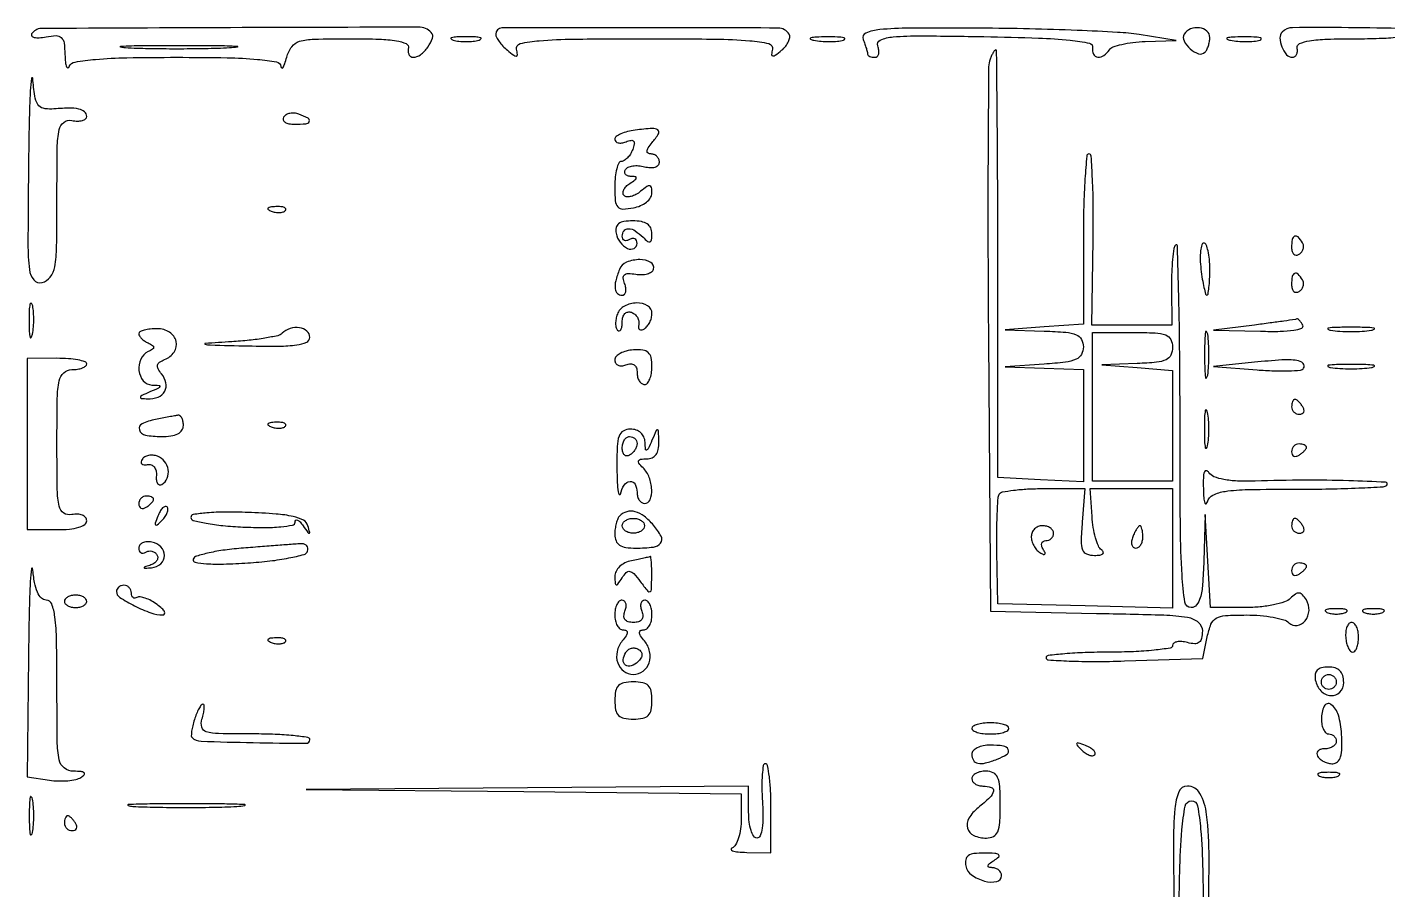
# Model space of a CAD drawing. Extents: x 5 to 685, y 29 to 263.
# Drawn here: x 5 to 187.9, y 147 to 263 of the extents above; entities that cross this region are included whole.
import ezdxf

# ---------------------------------------------------------------- set-up
doc = ezdxf.new("R2010")
doc.units = 0
doc.header["$MEASUREMENT"] = 0

msp = doc.modelspace()

# ---------------------------------------------------------------- linework, layer by layer
for points in [[(5.589279, 262.144457, 0.332306), (5.613909, 261.865537, 0.162929), (5.941332, 261.678915, 0.068119), (6.617574, 261.638968, 0.027972), (7.530262, 261.761034, -0.038499), (8.891671, 261.914046, -0.199893), (9.584865, 261.653425, -0.171779), (9.949337, 260.947057, -0.027152), (10.078947, 259.366577, 0.016777), (10.141818, 258.338617, 0.063), (10.282867, 257.709245, 0.354953), (10.467692, 257.597869, 0.268014), (10.662281, 257.75, -0.261095), (11.433883, 258.369488, -0.019811), (14.187283, 258.718484, -0.017048), (18.391098, 258.93884, -0.004569), (25.083333, 259, -0.00426), (31.891918, 258.941992, -0.017979), (35.9686, 258.725754, -0.022795), (38.530987, 258.378946, -0.340044), (39.09968, 257.75, 0.238503), (39.212786, 257.56462, 0.410757), (39.374354, 257.601562, 0.059277), (39.619343, 258.111195, 0.014597), (39.894765, 259, -0.088499), (40.579225, 260.424783, -0.167818), (41.607728, 261.149578, -0.06488), (43.535704, 261.444438, -0.005546), (48.545085, 261.5, -0.007864), (52.356119, 261.44006, -0.032356), (54.652732, 261.218573, -0.062372), (55.941319, 260.840467, -0.353229), (56.25, 260.25, 0.067321), (56.219871, 259.772067, 0.098769), (56.331219, 259.367188, 0.124615), (56.563384, 259.098841, 0.153594), (56.877555, 259, 0.16832), (57.869033, 259.343502, 0.06804), (58.876749, 260.387118, 0.073819), (59.500284, 261.571323, 0.288281), (59.324657, 262.342009, 0.199287), (57.613352, 263.049409, 0.000558), (32.317151, 262.984662, 0.000468), (6.877389, 262.867317, 0.258453)], [(62.25, 261.310674, 0.039571), (63.047266, 261.168469, 0.024357), (64, 261.122029, 0.024357), (64.952734, 261.168469, 0.039571), (65.75, 261.310674, 0.161593), (66.00914, 261.478988, 0.542911), (65.957813, 261.633659, 0.052887), (65.251983, 261.740287, 0.011065), (64, 261.767997, 0.011065), (62.748017, 261.740287, 0.052887), (62.042188, 261.633659, 0.542911), (61.99086, 261.478988, 0.161593)], [(68, 262.122445, 0.120594), (68.103906, 261.697902, 0.035592), (68.4572, 261.123229, 0.033464), (68.960761, 260.512191, 0.030484), (69.556424, 259.953172, 0.011331), (70.415455, 259.272514, 0.189494), (70.759025, 259.176371, 0.409962), (70.914597, 259.364492, 0.031381), (70.806424, 260.080727, -0.411531), (71.294015, 260.8445, -0.034876), (73.835997, 261.234102, -0.017985), (78.49604, 261.450452, -0.002607), (88, 261.5, -0.002607), (97.50396, 261.450452, -0.017985), (102.164003, 261.234102, -0.034876), (104.705985, 260.8445, -0.411531), (105.193576, 260.080727, 0.031438), (105.085814, 259.36666, 0.407506), (105.240908, 259.177589, 0.191339), (105.582997, 259.271612, 0.011598), (106.432565, 259.944034, 0.048888), (106.983302, 260.500334, 0.063011), (107.363037, 261.110322, 0.077016), (107.524844, 261.678937, 0.170905), (107.429973, 262.113307, 0.258643), (105.963267, 262.935703, 0.001151), (87.447748, 262.982614, 0.000985), (68.824753, 262.95026, 0.413128)], [(110.761659, 261.292739, 0.028254), (111.754739, 261.159391, 0.020511), (112.869594, 261.119272, 0.020826), (113.934218, 261.169017, 0.041951), (114.761659, 261.31292, 0.285845), (114.916221, 261.476221, 0.417468), (114.814362, 261.62839, 0.038992), (113.938425, 261.726931, 0.009782), (112.5, 261.747817, 0.008901), (111.071102, 261.715166, 0.053901), (110.339362, 261.605813, 0.67161), (110.319562, 261.45659, 0.082665)], [(117.393011, 261.418213, -0.008099), (117.625425, 260.781926, -0.009838), (117.821697, 260.178225, -0.008575), (117.967516, 259.666328, -0.065182), (118, 259.418213, 0.214317), (118.071869, 259.258244, 0.079848), (118.284531, 259.12285, 0.060738), (118.597761, 259.030653, 0.041257), (118.968615, 259, 0.188339), (119.288264, 259.124833, 0.146226), (119.480527, 259.448676, 0.098495), (119.504752, 259.94249, 0.054823), (119.35111, 260.527406, -0.408385), (119.697594, 261.326739, -0.074901), (121.42638, 261.743991, -0.023855), (125.137632, 261.891046, -0.00264), (133.632495, 261.777406, -0.00384), (140.971203, 261.584084, -0.017526), (145.228928, 261.289554, -0.023699), (147.82154, 260.893732, -0.413775), (148.25, 260.25, 0.166714), (148.359402, 259.432245, 0.254478), (148.933069, 259.032122, 0.179063), (149.774351, 259.241312, 0.10517), (150.5, 260, -0.169767), (150.989304, 260.396406, -0.028274), (152.167588, 260.745499, -0.028238), (153.659008, 261.009256, -0.021681), (155.309017, 261.133613), (159.5, 261.267226), (154.5, 262.046007, 0.024205), (151.607508, 262.354099, 0.004292), (146.163885, 262.621756, 0.004636), (139.771964, 262.821715, 0.004161), (133.143011, 262.912394, 0.002322), (123.632842, 262.919173, 0.022668), (119.618407, 262.72127, 0.072799), (117.761471, 262.266989, 0.4087)], [(160.570027, 262.113307, 0.262915), (160.534193, 261.203836, 0.093927), (161.361689, 260.142269, 0.097507), (162.49822, 259.480966, 0.287006), (163.342009, 259.675343, 0.078717), (163.594469, 260.022847, 0.038029), (163.806715, 260.531715, 0.036499), (163.951488, 261.107894, 0.043328), (164, 261.666667, 0.219347), (163.606629, 262.520209, 0.145412), (162.604554, 262.965652, 0.126874), (161.41368, 262.818538, 0.16187)], [(166.761659, 261.292739, 0.028254), (167.754739, 261.159391, 0.020511), (168.869594, 261.119272, 0.020826), (169.934218, 261.169017, 0.041951), (170.761659, 261.31292, 0.285845), (170.916221, 261.476221, 0.417468), (170.814362, 261.62839, 0.038992), (169.938425, 261.726931, 0.009782), (168.5, 261.747817, 0.008901), (167.071102, 261.715166, 0.053901), (166.339362, 261.605813, 0.67161), (166.319562, 261.45659, 0.082665)], [(173.735568, 262.402234, 0.214275), (173.430132, 261.598661, 0.081237), (173.699345, 260.400699, 0.081579), (174.334562, 259.3552, 0.218907), (175.106989, 259, 0.150776), (175.427077, 259.098769, 0.124917), (175.66424, 259.367188, 0.099939), (175.77888, 259.772116, 0.068625), (175.75, 260.25, -0.356525), (176.064082, 260.842323, -0.060446), (177.387477, 261.21935, -0.031592), (179.740704, 261.440335, -0.007618), (183.656736, 261.5, 0.008642), (186.752853, 261.553519, 0.015662), (189.280615, 261.720312, 0.011343), (191.209089, 261.952642, 0.541099), (191.347719, 262.25, 0.253166), (190.273564, 262.863827, 0.003652), (182.662803, 262.985207, 0.00425), (175.129096, 262.986286, 0.196741)], [(32.20625, 260.25661, -0.007321), (28.92658, 260.149131, -0.00458), (25.085078, 260.11472, -0.004596), (21.299387, 260.150284, -0.008346), (18.20625, 260.259447, -0.070857), (17.5651, 260.385046, -0.825028), (17.582461, 260.504977, -0.009805), (20.474935, 260.585388, -0.002097), (25.5, 260.605443, -0.002028), (30.516356, 260.584076, -0.010914), (33.244961, 260.501803, -0.884121), (33.253362, 260.383474, -0.036599)], [(134.455882, 258.745626, 0.08996), (134.263662, 257.729558, 0.000435), (134.193108, 247.139135, 0.001991), (134.171286, 235.07602, 0.001256), (134.237267, 220.995626), (134.5, 184.5), (148.75, 184.222543, -0.002363), (157.806038, 184.003389, -0.033927), (161.01158, 183.692283, -0.133137), (162.447168, 183.035117, -0.222775), (163, 181.855912, -0.049214), (162.901497, 180.857586, -0.179325), (162.573257, 180.324103, -0.18145), (161.979575, 180.136974, -0.050575), (161, 180.289749, 0.040966), (160.233678, 180.424365, 0.070464), (159.5875, 180.392877, 0.106581), (159.157535, 180.210205, 0.24384), (159, 179.90638, -0.371441), (158.689337, 179.54589, -0.010495), (156.503125, 179.266249, -0.016554), (153.758986, 179.065222, -0.010006), (150.5, 179, 0.008275), (147.240761, 178.946053, 0.013722), (144.496255, 178.779687, 0.007332), (142.265249, 178.549868, 0.379451), (141.99789, 178.25, 0.397339), (142.273005, 177.956813, 0.00488), (145.092562, 177.81287, 0.011118), (148.494539, 177.748183, 0.006666), (152.535908, 177.815089), (163.076036, 178.130179), (163.663018, 181.065089, -0.043885), (164.159125, 182.757744, -0.174024), (164.860556, 183.561663, -0.113654), (166.097619, 183.920661, -0.014028), (168.925, 184, -0.020485), (170.791246, 183.923509, -0.024607), (172.532918, 183.6938, -0.024434), (173.954799, 183.362081, -0.12752), (174.642382, 182.957618, 0.234116), (175.746152, 182.585152, 0.198606), (176.820542, 183.209769, 0.148557), (177.340801, 184.604111, 0.155162), (176.984438, 186.025179, 0.045463), (176.47028, 186.709388, 0.1858), (176.014726, 186.939698, 0.180785), (175.51408, 186.808106, 0.042691), (174.841641, 186.241641, -0.117929), (174.059378, 185.76136, -0.027904), (172.568749, 185.364732, -0.027196), (170.758074, 185.091293, -0.023881), (168.847717, 185), (164.095435, 185), (163.740397, 191.25), (163.385359, 197.5), (163.19268, 191.25, -0.010597), (163.029921, 188.123627, -0.047856), (162.723103, 186.32378, -0.102679), (162.230244, 185.351412, -0.228094), (161.5, 185, -0.370973), (160.648702, 185.732413, -0.022283), (160.265203, 189.361111, -0.013471), (160.047546, 195.798886, -0.001714), (160, 209.666667, 0.002268), (159.957271, 219.084675, 0.003926), (159.824768, 226.912268, 0.000877), (159.646219, 233.640248, 0.657998), (159.403467, 233.7368, 0.161525), (159.17011, 233.271794, 0.011702), (158.993701, 231.826147, 0.015424), (158.87459, 230.055776, 0.01102), (158.846206, 228.070133), (158.88548, 223), (153.50887, 223), (148.132261, 223), (148.316131, 234.500711, 0.006112), (148.332719, 238.910489, 0.010182), (148.225676, 242.62288, 0.004106), (148.047573, 245.722314, 0.395399), (147.75, 246.000711, 0.390142), (147.447993, 245.722222, 0.004128), (147.220313, 242.637435, 0.010213), (147.053923, 238.941777, 0.006142), (147, 234.55226), (147, 223.104519), (141.75, 222.737242), (136.5, 222.369965), (141.75, 222.184982, -0.011504), (144.647335, 222.016085, -0.076306), (146.052399, 221.68183, -0.173657), (146.74321, 221.06392, -0.124934), (147, 220.05226, -0.127949), (146.737022, 219.041418, -0.163036), (146.029001, 218.396829, -0.074306), (144.603402, 218.006934, -0.012197), (141.75, 217.737242), (136.5, 217.369965), (141.75, 217.184982), (147, 217), (147, 209.450096), (147, 201.900192), (141.25, 202.200096), (135.5, 202.5), (135.5, 231.24895, 0.000917), (135.47978, 242.272823, 0.00153), (135.417343, 251.553204, 0.000094), (135.334234, 259.884073, 0.410149), (135.218615, 259.99895, 0.236046), (135.082695, 259.93163, 0.02516), (134.878491, 259.631219, 0.026763), (134.66075, 259.226107, 0.018318)], [(5.174707, 244.34362, 0.001801), (5.099447, 233.908354, 0.029969), (5.294583, 230.446607, 0.147497), (5.895924, 229.059675, 0.288794), (7, 228.710251, 0.169263), (8.094532, 229.444887, 0.118015), (8.691737, 230.82127, 0.039729), (8.948983, 233.520386, 0.003901), (9, 240.059214, -0.003124), (9.042468, 246.856105, -0.044221), (9.287291, 249.274739, -0.189745), (9.907786, 250.255062, -0.20837), (11, 250.5, 0.043938), (11.766004, 250.421261, 0.071728), (12.4125, 250.504861, 0.103545), (12.843853, 250.728423, 0.225267), (13, 251.057418, 0.221904), (12.714933, 251.668108, 0.12295), (11.959909, 252.035306, 0.057728), (10.583436, 252.163217, 0.014197), (8.310607, 252.047068, -0.083626), (7.139743, 252.149678, -0.192312), (6.439506, 252.664814, -0.101809), (6.024212, 253.789815, -0.015374), (5.735314, 256.186377, 0.890031), (5.574275, 256.190728, 0.023991), (5.411452, 254.486936, 0.006652), (5.268136, 250.273303, 0.002471)], [(39.473008, 250.956326, 0.214542), (39.42542, 250.594852, 0.177225), (39.660421, 250.280921, 0.099152), (40.193244, 250.068264, 0.045552), (40.940983, 250, 0.020503), (42.476999, 250.063011, 0.275668), (42.917133, 250.377209, 0.395517), (42.769457, 250.794126, 0.027681), (41.532025, 251.349337, 0.066719), (40.926665, 251.493102, 0.072258), (40.321649, 251.466258, 0.081026), (39.809536, 251.279146, 0.126981)], [(86.75, 249.205543, 0.030519), (85.696728, 249.010119, 0.044858), (84.807812, 248.701537, 0.054236), (84.185879, 248.335337, 0.236856), (84, 247.964962, 0.20139), (84.123758, 247.670164, 0.142402), (84.443956, 247.498151, 0.093149), (84.93241, 247.486277, 0.051282), (85.511341, 247.642725, -0.046062), (86.190553, 247.833886, -0.265879), (86.529306, 247.71503, -0.236196), (86.623605, 247.345307, -0.03808), (86.404352, 246.611341, -0.045015), (86.1017, 245.994871, -0.051806), (85.705335, 245.473331, -0.059227), (85.279839, 245.115599, -0.146224), (84.893011, 245, 0.287784), (84.547903, 244.783431, 0.047604), (84.262322, 244.01261, 0.039845), (84.064703, 242.926766, 0.0251), (84, 241.638672, 0.018408), (84.072058, 239.682082, 0.161552), (84.400394, 238.892226, 0.225964), (85.075849, 238.597014, 0.039135), (86.5, 238.755249, 0.055109), (87.456129, 239.049956, 0.065512), (88.265625, 239.535118, 0.07706), (88.813415, 240.127617, 0.149191), (89, 240.739022, 0.041094), (88.938829, 241.482047, 0.323015), (88.706965, 241.712175, 0.196557), (88.303337, 241.617074, 0.018293), (87.475834, 240.979944, -0.047256), (86.841157, 240.547336, -0.063445), (86.194685, 240.291283, -0.079305), (85.63475, 240.239555, -0.181773), (85.254794, 240.411872, -0.189199), (85.106844, 240.750958, -0.120964), (85.194745, 241.177319, -0.086745), (85.517173, 241.631706, -0.054226), (86.02896, 242.03906, 0.015515), (86.717102, 242.504753, 0.196246), (86.879329, 242.765093, 0.415687), (86.758855, 242.934482, 0.03826), (86.190983, 242.984687, -0.073118), (85.731741, 243.057704, -0.147201), (85.430994, 243.261675, -0.186035), (85.333757, 243.560414, -0.125753), (85.441979, 243.90612, -0.15438), (85.801315, 244.21553, -0.064046), (86.424696, 244.392509, -0.054994), (87.194768, 244.422423, -0.046215), (88.000996, 244.289489, 0.049856), (88.775012, 244.167635, 0.086541), (89.419485, 244.242817, 0.126681), (89.841275, 244.496111, 0.196983), (90, 244.883369, 0.09957), (89.914288, 245.309509, 0.098068), (89.670282, 245.67199, 0.097819), (89.305932, 245.914775, 0.098509), (88.877555, 246, -0.129135), (88.4755, 246.1056, -0.29578), (88.336564, 246.371214, -0.125257), (88.499441, 246.828112, -0.025273), (89.020056, 247.524166, 0.033572), (89.878806, 248.712901, 0.391254), (89.780981, 249.228787, 0.180989), (89.052285, 249.437858, 0.010935)], [(37.8125, 238.316886, 0.051402), (38.359369, 238.160852, 0.05415), (38.916927, 238.123424, 0.060344), (39.402231, 238.202593, 0.126455), (39.729167, 238.395833, 0.296942), (39.77538, 238.614691, 0.208169), (39.592839, 238.799335, 0.077125), (39.112848, 238.910055, 0.028489), (38.416667, 238.921053, 0.018894), (37.670344, 238.862007, 0.168741), (37.37858, 238.720685, 0.470617), (37.395823, 238.538436, 0.054073)], [(84.176676, 235.332866, 0.11397), (84.716967, 234.118188, 0.119874), (85.727092, 233.290082, 0.233837), (86.585594, 233.299807, 0.282162), (87, 233.975684, 0.098379), (86.922916, 234.363665, 0.175683), (86.70625, 234.600921, 0.169814), (86.381683, 234.64881, 0.091163), (86, 234.5, -0.082592), (85.6179, 234.343488, -0.161196), (85.29375, 234.3746, -0.182303), (85.078288, 234.586039, -0.108972), (85, 234.940983, -0.163165), (85.246559, 235.676421, -0.248469), (85.843656, 235.955167, -0.134442), (86.751666, 235.656688, -0.050174), (87.8, 234.8, 0.02847), (88.415653, 234.250731, 0.273085), (88.75, 234.204167, 0.272121), (88.953202, 234.474466, 0.028321), (89, 235.3, 0.109663), (88.833644, 236.049366, 0.138394), (88.37157, 236.584844, 0.103116), (87.577889, 236.900289, 0.043226), (86.426676, 237, 0.035978), (85.228845, 236.913698, 0.124089), (84.514561, 236.619448, 0.183758), (84.182292, 236.100664, 0.099767)], [(175, 233.440983, 0.067432), (175.074611, 232.890269, 0.140899), (175.298542, 232.524436, 0.190788), (175.63036, 232.397824, 0.136093), (176.016312, 232.510081, 0.090427), (176.360589, 232.820631, 0.095498), (176.565079, 233.22714, 0.099685), (176.598899, 233.665803, 0.108373), (176.457295, 234.069098, 0.050477), (175.86686, 234.838655, 0.315493), (175.407182, 234.933879, 0.25701), (175.085158, 234.519563, 0.039415)], [(162.810207, 230.5, 0.010324), (162.995004, 229.158232, 0.016747), (163.213521, 228.028125, 0.010728), (163.438973, 227.130021, 0.337893), (163.609406, 227, 0.368991), (163.764547, 227.132537, 0.011422), (163.885263, 228.028125, 0.017314), (163.971889, 229.158078, 0.010473), (164, 230.5, 0.021529), (163.942214, 231.841446, 0.034612), (163.765235, 232.971875, 0.038489), (163.511037, 233.789476, 0.307262), (163.200801, 234, 0.335283), (162.916097, 233.784908, 0.041434), (162.756394, 232.971875, 0.035585), (162.711167, 231.841769, 0.021273)], [(84.627278, 230.471085, 0.027128), (84.129173, 228.927611, 0.089222), (84.044016, 227.864761, 0.180465), (84.345698, 227.248296, 0.191957), (84.968615, 227, 0.196489), (85.286292, 227.129853, 0.143917), (85.473853, 227.466068, 0.095118), (85.490947, 227.978912, 0.052564), (85.328389, 228.586614, -0.062745), (85.145474, 229.330586, -0.25193), (85.312506, 229.751426, -0.182895), (85.81673, 229.92842, -0.033794), (86.814326, 229.836614, 0.046355), (87.637721, 229.781623, 0.061269), (88.380551, 229.89263, 0.075695), (88.936747, 230.142233, 0.17954), (89.204552, 230.5, 0.352022), (88.825981, 231.421826, 0.128319), (87.3604, 231.794375, 0.094831), (85.580917, 231.442145, 0.207889)], [(175, 228.440983, 0.067432), (175.074611, 227.890269, 0.140899), (175.298542, 227.524436, 0.190788), (175.63036, 227.397824, 0.136093), (176.016312, 227.510081, 0.090427), (176.360589, 227.820631, 0.095498), (176.565079, 228.22714, 0.099685), (176.598899, 228.665803, 0.108373), (176.457295, 229.069098, 0.050477), (175.86686, 229.838655, 0.315493), (175.407182, 229.933879, 0.25701), (175.085158, 229.519563, 0.039415)], [(5.252183, 223.5, 0.008901), (5.284834, 222.071102, 0.053901), (5.394187, 221.339362, 0.67161), (5.54341, 221.319562, 0.082665), (5.707261, 221.761659, 0.028254), (5.840609, 222.754739, 0.020511), (5.880728, 223.869594, 0.020826), (5.830983, 224.934218, 0.041951), (5.68708, 225.761659, 0.285845), (5.523779, 225.916221, 0.417468), (5.37161, 225.814362, 0.038992), (5.273069, 224.938425, 0.009782)], [(84.345077, 224.456872, 0.045168), (84.164704, 223.820352, 0.050128), (84.110032, 223.183873, 0.056457), (84.179658, 222.639794, 0.137182), (84.376461, 222.290205, 0.244957), (84.610565, 222.216518, 0.226176), (84.816836, 222.363894, 0.092703), (84.957132, 222.786296, 0.033963), (85, 223.416667, -0.071271), (85.092056, 224.059202, -0.121696), (85.363095, 224.525198, -0.153176), (85.769861, 224.746255, -0.137164), (86.25, 224.708333, -0.088053), (86.706619, 224.44257, -0.084265), (87.052097, 224.032332, -0.086965), (87.235184, 223.543381, -0.102864), (87.225223, 223.05067, 0.076776), (87.19549, 222.638258, 0.21394), (87.332191, 222.389689, 0.221937), (87.603849, 222.33188, 0.081795), (87.975223, 222.484687, 0.086478), (88.367507, 222.833003, 0.053378), (88.698972, 223.355277, 0.051577), (88.924006, 223.960843, 0.063267), (89, 224.559017, 0.265468), (88.415558, 225.582219, 0.139598), (86.953121, 225.964162, 0.116103), (85.305782, 225.538062, 0.181997)], [(170, 223), (164.5, 222.325993), (170.809017, 222.162997, 0.011176), (173.458489, 222.153782, 0.031799), (175.297091, 222.305722, 0.056227), (176.361658, 222.587055, 0.468849), (176.5, 223, 0.019925), (176.249297, 223.371677, 0.033797), (176.007412, 223.65837, 0.038582), (175.802231, 223.84025, 0.352232), (175.690983, 223.837003, -0.140041), (175.521377, 223.759582, -0.000982), (173.940476, 223.523898, -0.003685), (172.122033, 223.270125, -0.002338)], [(20, 221.833333, 0.144833), (20.087894, 221.536266, 0.052565), (20.367188, 221.191146, 0.046639), (20.771709, 220.85579, 0.040609), (21.25, 220.583333, -0.029131), (21.85747, 220.255505, -0.260055), (22, 220, -0.260055), (21.85747, 219.744495, -0.029131), (21.25, 219.416667, 0.180408), (20.265572, 218.415948, 0.133584), (20.024435, 216.868838, 0.145089), (20.601153, 215.501507, 0.214017), (21.75, 214.929715, -0.011173), (22.721577, 214.868926, -0.467319), (22.827495, 214.717909, -0.223503), (22.652006, 214.510599, -0.005675), (21.5, 214, 0.007086), (20.414842, 213.515361, 0.206801), (20.217153, 213.2939, 0.479221), (20.320418, 213.13381, 0.015651), (21.190983, 213.070285, 0.104722), (22.594779, 213.307128, 0.173407), (23.488661, 214.089896, 0.184263), (23.65255, 215.222242, 0.118556), (23.060567, 216.427022, -0.046414), (22.594947, 217.10767, -0.181715), (22.521284, 217.602792, -0.19584), (22.792397, 218.000272, -0.054806), (23.474477, 218.351832, 0.153132), (24.757303, 219.368807, 0.209829), (25.021965, 220.799477, 0.197567), (24.143718, 222.027481, 0.140882), (22.5, 222.5, 0.025195), (21.541979, 222.451694, 0.039982), (20.734375, 222.304167, 0.047842), (20.161324, 222.090942, 0.287276)], [(39.283333, 221.888241, -0.142596), (38.689658, 221.564706, -0.012145), (36.967604, 221.231017, -0.015305), (34.855263, 220.940868, -0.011251), (32.5, 220.743992, 0.001452), (28.915742, 220.515006, 0.856528), (28.906351, 220.408014, 0.054231), (29.619788, 220.312241, 0.000543), (34.75, 220.189084, 0.007189), (38.861185, 220.153985, 0.033006), (41.238578, 220.325045, 0.0658), (42.576642, 220.694254, 0.30118), (43, 221.333333, 0.219823), (42.612338, 222.172486, 0.140173), (41.616452, 222.625296, 0.112721), (40.347442, 222.528298, 0.120953)], [(159, 220, -0.109954), (158.769, 218.962259, -0.177435), (158.133719, 218.331877, -0.084765), (156.851117, 217.989048, -0.013534), (154.25, 217.819752), (149.5, 217.639504), (154.25, 217.264961), (159, 216.890418), (159, 209.445209), (159, 202), (153.615473, 202), (148.230946, 202), (148.22219, 212), (148.213434, 222), (153.606717, 222, -0.010127), (156.676194, 221.937823, -0.078814), (158.07584, 221.657292, -0.189944), (158.750851, 221.052572, -0.116739)], [(163.299664, 219, 0.006336), (163.324637, 217.02938, 0.03126), (163.422038, 215.923438, 0.664672), (163.564074, 215.887591, 0.124239), (163.716254, 216.25, 0.023547), (163.846019, 217.502218, 0.014044), (163.888098, 219, 0.014044), (163.846019, 220.497782, 0.023547), (163.716254, 221.75, 0.124239), (163.564074, 222.112409, 0.664672), (163.422038, 222.076562, 0.03126), (163.324637, 220.97062, 0.006336)], [(180.25, 222.283746, 0.023547), (181.502218, 222.153981, 0.014044), (183, 222.111902, 0.014044), (184.497782, 222.153981, 0.023547), (185.75, 222.283746, 0.124239), (186.112409, 222.435926, 0.664672), (186.076562, 222.577962, 0.03126), (184.97062, 222.675363, 0.006336), (183, 222.700336, 0.006336), (181.02938, 222.675363, 0.03126), (179.923438, 222.577962, 0.664672), (179.887591, 222.435926, 0.124239)], [(84.000706, 218.281385, 0.140276), (84.120159, 217.863068, 0.153376), (84.439801, 217.588588, 0.121404), (84.925256, 217.508489, 0.072202), (85.5, 217.638374, -0.07771), (86.131663, 217.773866, -0.166138), (86.606191, 217.640962, -0.166102), (86.900225, 217.245425, -0.077669), (87, 216.606989, 0.060338), (87.07443, 215.992458, 0.07906), (87.29375, 215.472053, 0.097154), (87.618592, 215.123597, 0.157984), (88, 215, 0.219602), (88.382683, 215.176592, 0.077773), (88.70625, 215.7033, 0.059134), (88.926785, 216.477463, 0.039868), (89, 217.394213, 0.047095), (88.885435, 218.607827, 0.163843), (88.504086, 219.284748, 0.156814), (87.778823, 219.610252, 0.042126), (86.500706, 219.644213, 0.046443), (85.544167, 219.4992, 0.064043), (84.735373, 219.184394, 0.081355), (84.187662, 218.758038, 0.1888)], [(5.002547, 207), (5.002547, 195.5), (9.001274, 195.480748, 0.023258), (10.670065, 195.550364, 0.050453), (11.929039, 195.791212, 0.076018), (12.733023, 196.17127, 0.24935), (13, 196.67333, 0.17591), (12.842498, 197.107156, 0.121171), (12.416861, 197.419529, 0.089343), (11.770822, 197.559753, 0.056505), (11, 197.5, -0.193537), (9.91053, 197.711894, -0.200127), (9.290604, 198.615478, -0.04811), (9.043425, 200.850645, -0.003498), (9, 207.057418, -0.003884), (9.04735, 213.152761, -0.045774), (9.300289, 215.507177, -0.160499), (9.909908, 216.579873, -0.186034), (11, 217, 0.036624), (11.765952, 217.05618, 0.055244), (12.4125, 217.225968, 0.07241), (12.854971, 217.474486, 0.232688), (13, 217.769252, 0.327729), (12.780308, 218.068426, 0.029658), (11.825374, 218.306881, 0.029459), (10.534082, 218.471113, 0.018107), (9.001274, 218.519252), (5.002547, 218.5)], [(170, 217.987433), (164.5, 217.433618), (170.346933, 216.966809, 0.011346), (172.617885, 216.837274, 0.017112), (174.599522, 216.83714, 0.012018), (176.205603, 216.9307, 0.238507), (176.613245, 217.180902, 0.349998), (176.532656, 217.841983, 0.165174), (175.707199, 218.239453, 0.046824), (173.697231, 218.295301, 0.008639)], [(180.25, 217.283746, 0.023547), (181.502218, 217.153981, 0.014044), (183, 217.111902, 0.014044), (184.497782, 217.153981, 0.023547), (185.75, 217.283746, 0.124239), (186.112409, 217.435926, 0.664672), (186.076562, 217.577962, 0.03126), (184.97062, 217.675363, 0.006336), (183, 217.700336, 0.006336), (181.02938, 217.675363, 0.03126), (179.923438, 217.577962, 0.664672), (179.887591, 217.435926, 0.124239)], [(175, 212, 0.105053), (175.081062, 211.618444, 0.099167), (175.311086, 211.29375, 0.09642), (175.654762, 211.076123, 0.093332), (176.059017, 211, 0.108972), (176.413961, 211.078288, 0.182303), (176.6254, 211.29375, 0.161196), (176.656512, 211.6179, 0.082592), (176.5, 212, 0.029505), (176.231006, 212.382774, 0.035638), (175.933975, 212.70625, 0.038439), (175.65171, 212.934461, 0.151918), (175.440983, 213, 0.210953), (175.272352, 212.92554, 0.081139), (175.129539, 212.70625, 0.061769), (175.032345, 212.382849, 0.042167)], [(22.25, 210.294267, 0.058961), (20.434168, 209.716479, 0.382379), (20.079078, 208.909434, 0.273202), (20.886311, 208.19935, 0.047053), (23, 208, 0.033607), (24.322075, 208.088963, 0.082504), (25.25, 208.375, 0.12651), (25.797909, 208.851045, 0.152103), (26, 209.5, 0.048595), (25.945025, 210.064319, 0.077294), (25.779688, 210.519372, 0.108952), (25.535554, 210.797816, 0.206235), (25.25, 210.863818, 0.001674), (24.825344, 210.785241, 0.000325), (24.059375, 210.640337, 0.000346), (23.166412, 210.470168, 0.00032)], [(163.272364, 209, 0.008087), (163.298431, 207.38851, 0.039503), (163.399666, 206.482812, 0.611425), (163.546986, 206.439977, 0.142433), (163.705733, 206.75, 0.029693), (163.840649, 207.774707, 0.017887), (163.884498, 209, 0.017887), (163.840649, 210.225293, 0.029693), (163.705733, 211.25, 0.142433), (163.546986, 211.560023, 0.611425), (163.399666, 211.517188, 0.039503), (163.298431, 210.61149, 0.008087)], [(37.8125, 209.316886, 0.051402), (38.359369, 209.160852, 0.05415), (38.916927, 209.123424, 0.060344), (39.402231, 209.202593, 0.126455), (39.729167, 209.395833, 0.296942), (39.77538, 209.614691, 0.208169), (39.592839, 209.799335, 0.077125), (39.112848, 209.910055, 0.028489), (38.416667, 209.921053, 0.018894), (37.670344, 209.862007, 0.168741), (37.37858, 209.720685, 0.470617), (37.395823, 209.538436, 0.054073)], [(84.290129, 203.75, 0.007252), (84.339417, 201.840777, 0.02245), (84.449134, 200.55625, 0.138076), (84.595382, 200.214652, 0.626504), (84.748068, 200.25, -0.088074), (85.262018, 201.466842, -0.224907), (86.056529, 201.957262, -0.310858), (86.734822, 201.593538, -0.119516), (87, 200.5, 0.064853), (87.074694, 199.926543, 0.082425), (87.29375, 199.440625, 0.098894), (87.618646, 199.115568, 0.148195), (88, 199, 0.308176), (88.73979, 199.50382, 0.104548), (88.967148, 200.855074, 0.079759), (88.629559, 202.513435, 0.106751), (87.8, 203.8, -0.02847), (87.250731, 204.415653, -0.273085), (87.204167, 204.75, -0.272121), (87.474466, 204.953202, -0.028321), (88.3, 205, 0.102158), (89.026253, 205.14995, 0.13499), (89.551098, 205.570546, 0.110601), (89.853901, 206.273855, 0.054423), (89.929715, 207.25, 0.003386), (89.87311, 208.738914, 0.326773), (89.747226, 208.895722, 0.368608), (89.576652, 208.814662, 0.003751), (89, 207.5, -0.005675), (88.489401, 206.347994, -0.223503), (88.282091, 206.172505, -0.467319), (88.131074, 206.278423, -0.011173), (88.070285, 207.25, 0.097161), (87.904642, 207.945356, 0.103638), (87.490467, 208.508534, 0.099678), (86.870017, 208.873276, 0.08338), (86.115385, 209, 0.129994), (85.146155, 208.74368, 0.181743), (84.578298, 208.061446, 0.075833), (84.320095, 206.667996, 0.010788)], [(87, 207.059017, -0.089642), (86.926698, 206.653442, -0.053229), (86.70625, 206.2129, -0.051032), (86.382515, 205.806203, -0.06081), (86, 205.5, -0.139169), (85.620352, 205.392057, -0.191142), (85.29375, 205.521475, -0.138808), (85.073267, 205.889346, -0.066118), (85, 206.440983, -0.062283), (85.074545, 207.037096, -0.080552), (85.29375, 207.542039, -0.097988), (85.618621, 207.879982, -0.153634), (86, 208, -0.092995), (86.381732, 207.928382, -0.096318), (86.70625, 207.723586, -0.099231), (86.923444, 207.418051, -0.105429)], [(175, 205.940983, 0.108972), (175.078288, 205.586039, 0.182303), (175.29375, 205.3746, 0.161196), (175.6179, 205.343488, 0.082592), (176, 205.5, 0.029505), (176.382774, 205.768994, 0.035638), (176.70625, 206.066025, 0.038439), (176.934461, 206.34829, 0.151918), (177, 206.559017, 0.210953), (176.92554, 206.727648, 0.081139), (176.70625, 206.870461, 0.061769), (176.382849, 206.967655, 0.042167), (176, 207, 0.105053), (175.618444, 206.918938, 0.099167), (175.29375, 206.688914, 0.09642), (175.076123, 206.345238, 0.093332)], [(20.457695, 204.931549, 0.103708), (20.33038, 204.57938, 0.237785), (20.418479, 204.319361, 0.182817), (20.711233, 204.190175, 0.06472), (21.17567, 204.225223, -0.13571), (21.670549, 204.192916, -0.139547), (22.072391, 203.910705, -0.115333), (22.316508, 203.407374, -0.075289), (22.362905, 202.760762, 0.047533), (22.373174, 202.132042, 0.113146), (22.526665, 201.693475, 0.205057), (22.789537, 201.511973, 0.190599), (23.112905, 201.569779, 0.158992), (23.816895, 202.402407, 0.135579), (23.951692, 203.549075, 0.128268), (23.476037, 204.650564, 0.136235), (22.532025, 205.349337, 0.068451), (21.925518, 205.491167, 0.073075), (21.317151, 205.458979, 0.081311), (20.800144, 205.263778, 0.124117)], [(163.131314, 201, 0.012227), (163.197984, 199.748294, 0.055304), (163.334588, 199.030889, 0.49645), (163.505295, 198.968473, 0.18783), (163.681918, 199.211538, -0.217439), (164.426636, 200.122604, -0.07911), (166.058422, 200.626342, -0.031303), (169.13075, 200.869391, -0.00409), (175.694122, 200.923077, 0.004352), (180.164689, 200.961991, 0.006765), (184.018161, 201.08125, 0.002548), (187.30887, 201.244486, 0.184744), (187.794872, 201.461538, 0.651152), (187.642244, 201.856253, 0.004169), (182.681329, 202.050424, 0.00903), (176.775951, 202.12556, 0.006283), (170.107893, 202.00617, -0.017045), (167.705158, 202.014866, -0.036762), (165.867867, 202.220013, -0.048997), (164.561194, 202.59944, -0.157601), (163.873206, 203.170917, 0.202641), (163.53981, 203.401912, 0.378558), (163.274618, 203.250874, 0.075213), (163.131498, 202.460574, 0.014444)], [(20, 198.940983, 0.108972), (20.078288, 198.586039, 0.182303), (20.29375, 198.3746, 0.161196), (20.6179, 198.343488, 0.082592), (21, 198.5, 0.029505), (21.382774, 198.768994, 0.035638), (21.70625, 199.066025, 0.038439), (21.934461, 199.34829, 0.151918), (22, 199.559017, 0.210953), (21.92554, 199.727648, 0.081139), (21.70625, 199.870461, 0.061769), (21.382849, 199.967655, 0.042167), (21, 200, 0.105053), (20.618444, 199.918938, 0.099167), (20.29375, 199.688914, 0.09642), (20.076123, 199.345238, 0.093332)], [(146.843488, 196.5, 0.011849), (146.700057, 193.926158, 0.096393), (146.887373, 192.767062, 0.216172), (147.439984, 192.206442, 0.093882), (148.492794, 192.015313, 0.031261), (149.226717, 192.066868, 0.134577), (149.626163, 192.235834, 0.347799), (149.684194, 192.479669, 0.132571), (149.443901, 192.765313, -0.141247), (149.020962, 193.285817, -0.030864), (148.63187, 194.385748, -0.02982), (148.32636, 195.760506, -0.024771), (148.162575, 197.25), (147.937349, 201), (153.468674, 201), (159, 201), (159, 192.968265), (159, 184.936529), (147.25, 185.218265), (135.5, 185.5), (135.384296, 192.5, -0.005804), (135.370836, 195.236342, -0.008291), (135.427342, 197.664062, -0.005028), (135.528717, 199.693592, -0.11432), (135.693313, 200.25, -0.221968), (136.108824, 200.545807, -0.014194), (137.62114, 200.779687, -0.018629), (139.505566, 200.945554, -0.012635), (141.659711, 201), (147.201387, 201)], [(22.564293, 197.293128, 0.008399), (22.21821, 196.336218, 0.286372), (22.270328, 196.111181, 0.400052), (22.463552, 196.106486, 0.011214), (23.124088, 196.733333, 0.043285), (23.558688, 197.246577, 0.063152), (23.837219, 197.768815, 0.082976), (23.927901, 198.220211, 0.20742), (23.806872, 198.526461, 0.278911), (23.538684, 198.59249, 0.120343), (23.210949, 198.395085, 0.070189), (22.866277, 197.940734, 0.036269)], [(27, 197.124123, 0.34351), (27.306549, 196.730574, 0.016202), (29.056912, 196.348577, 0.020932), (31.317857, 196.028554, 0.012842), (34.002253, 195.832059, 0.011418), (36.868995, 195.761663, 0.024165), (39.088461, 195.865176, 0.024249), (40.679112, 196.094876, 0.355378), (41.017566, 196.5, -0.208128), (41.122524, 196.732867, -0.301872), (41.338405, 196.765625, -0.100506), (41.681402, 196.512325, -0.029712), (42.091444, 196, 0.003146), (42.750826, 195.079964, 0.240128), (42.907728, 195, 0.487459), (42.981131, 195.093866, 0.005278), (42.745877, 196, 0.210788), (42.148615, 196.73848, 0.064308), (40.765701, 197.23827, 0.035982), (38.457643, 197.578666, 0.009108), (34.669746, 197.792064, 0.010776), (31.622116, 197.842384, 0.020459), (29.171261, 197.729675, 0.016843), (27.327354, 197.506305, 0.369727)], [(84.666667, 197.333333, 0.097261), (84.4101, 196.951373, 0.034257), (84.195833, 196.323958, 0.032464), (84.049166, 195.584091, 0.03271), (84, 194.833333, 0.096642), (84.166492, 193.979995, 0.15398), (84.636364, 193.411765, 0.108912), (85.485419, 193.094757, 0.035106), (86.833333, 193, 0.02763), (89.202038, 193.130993, 0.204464), (90.16499, 193.674519, 0.297657), (90.233472, 194.586442, 0.051155), (89.195608, 196.084515, 0.049369), (87.950556, 197.277491, 0.099408), (86.741365, 197.887496, 0.133633), (85.632375, 197.891226, 0.131518)], [(88, 196, -0.148195), (87.884432, 195.618646, -0.098894), (87.559375, 195.29375, -0.082425), (87.073457, 195.074694, -0.064853), (86.5, 195, -0.064853), (85.926543, 195.074694, -0.082425), (85.440625, 195.29375, -0.098894), (85.115568, 195.618646, -0.148195), (85, 196, -0.148195), (85.115568, 196.381354, -0.098894), (85.440625, 196.70625, -0.082425), (85.926543, 196.925306, -0.064853), (86.5, 197, -0.064853), (87.073457, 196.925306, -0.082425), (87.559375, 196.70625, -0.098894), (87.884432, 196.381354, -0.148195)], [(140, 194.559017, 0.070406), (140.085489, 193.954911, 0.052739), (140.339137, 193.331725, 0.05336), (140.712731, 192.783928, 0.078175), (141.154508, 192.404508, 0.029004), (141.613152, 192.156574, 0.315645), (141.809017, 192.190983, 0.315645), (141.843426, 192.386848, 0.029004), (141.595492, 192.845492, -0.068937), (141.400314, 193.287383, -0.143226), (141.40265, 193.660863, -0.19028), (141.596262, 193.906838, -0.132745), (141.940983, 194, 0.093332), (142.345238, 194.076123, 0.09642), (142.688914, 194.29375, 0.099167), (142.918938, 194.618444, 0.105053), (143, 195, 0.148195), (142.884432, 195.381354, 0.098894), (142.559375, 195.70625, 0.082425), (142.073457, 195.925306, 0.064853), (141.5, 196, 0.095012), (140.927451, 195.890211, 0.096907), (140.440625, 195.576711, 0.098834), (140.114729, 195.108867, 0.103216)], [(153.638374, 194.5, 0.055937), (153.488865, 193.925634, 0.100118), (153.516384, 193.440625, 0.147206), (153.710807, 193.122486, 0.184534), (154.031385, 193, 0.152681), (154.400789, 193.115494, 0.098158), (154.715469, 193.440625, 0.08088), (154.92777, 193.926468, 0.062722), (155, 194.5, 0.024748), (154.971531, 195.074824, 0.039339), (154.884553, 195.559375, 0.046727), (154.758929, 195.903916, 0.289661), (154.606989, 196, 0.222225), (154.420671, 195.912889, 0.030693), (154.160341, 195.559375, 0.030395), (153.887494, 195.074558, 0.02136)], [(175, 196, 0.105053), (175.081062, 195.618444, 0.099167), (175.311086, 195.29375, 0.09642), (175.654762, 195.076123, 0.093332), (176.059017, 195, 0.108972), (176.413961, 195.078288, 0.182303), (176.6254, 195.29375, 0.161196), (176.656512, 195.6179, 0.082592), (176.5, 196, 0.029505), (176.231006, 196.382774, 0.035638), (175.933975, 196.70625, 0.038439), (175.65171, 196.934461, 0.151918), (175.440983, 197, 0.210953), (175.272352, 196.92554, 0.081139), (175.129539, 196.70625, 0.061769), (175.032345, 196.382849, 0.042167)], [(20, 193.014307, 0.090508), (20.070891, 192.625889, 0.169222), (20.273452, 192.383594, 0.176207), (20.575945, 192.3253, 0.099102), (20.930902, 192.457295, -0.100106), (21.330558, 192.605008, -0.098189), (21.75912, 192.587311, -0.09769), (22.150242, 192.407089, -0.097981), (22.443145, 192.091994, -0.155289), (22.542213, 191.696525, -0.133026), (22.403737, 191.288468, -0.103301), (22.035148, 190.928715, -0.066943), (21.49264, 190.67747, 0.005266), (20.756773, 190.4413, 0.514554), (20.729077, 190.351534, 0.254197), (20.860559, 190.292539, 0.003788), (21.730397, 190.365483, 0.160828), (22.959693, 190.900013, 0.212101), (23.456264, 192.001015, 0.200553), (22.980863, 193.157022, 0.149736), (21.75, 193.809629, 0.061717), (21.080613, 193.854529, 0.092831), (20.514063, 193.715024, 0.121529), (20.138548, 193.418475, 0.166639)], [(34.078103, 193, 0.014102), (31.593442, 192.735875, 0.021128), (29.445686, 192.353125, 0.017051), (27.756694, 191.916982, 0.246094), (27.326155, 191.5, 0.452347), (27.567401, 191.089026, 0.030607), (29.086206, 190.89173, 0.02425), (31.407569, 190.846472, 0.009018), (34.669399, 191, 0.012869), (37.635699, 191.2701, 0.019538), (40.193366, 191.671354, 0.01482), (42.219825, 192.13372, 0.25507), (42.699125, 192.583333, 0.11581), (42.734644, 192.989328, 0.151431), (42.575507, 193.323958, 0.136552), (42.238529, 193.532833, 0.087368), (41.777778, 193.583333, 0.002394), (40.96696, 193.526553, 0.000228), (38.988915, 193.377604, 0.000292), (36.630776, 193.197567, 0.00023)], [(5.174707, 178.363499), (5, 162.226999), (7.976739, 161.790106, 0.029327), (9.209794, 161.682446, 0.028901), (10.453081, 161.718924, 0.030182), (11.534938, 161.879624, 0.089665), (12.226739, 162.161294, 0.067097), (12.654128, 162.520917, 0.425058), (12.637181, 162.775232, 0.156187), (12.232912, 162.941667, 0.018469), (11.25, 162.984687, -0.164517), (9.979321, 163.424073, -0.181661), (9.299246, 164.527443, -0.045441), (9.042258, 167.034695, -0.00283), (9, 174.5, 0.004492), (8.945313, 180.586589, 0.02671), (8.718641, 183.756935, 0.056907), (8.299186, 185.482376, 0.314447), (7.557498, 186, -0.200595), (6.901501, 186.274214, -0.093588), (6.377532, 187.052909, -0.05727), (5.985689, 188.360063, -0.021754), (5.732205, 190.25, 0.891966), (5.572348, 190.253878, 0.02287), (5.410539, 188.511465, 0.006556), (5.267951, 184.288938, 0.002454)], [(86.25, 191.294267, 0.065573), (85.372298, 191.0022, 0.076502), (84.650188, 190.502962, 0.086225), (84.176318, 189.868047, 0.120135), (84.015313, 189.180449, 0.011866), (84.046354, 188.235689, 0.343537), (84.195947, 188.064572, 0.297629), (84.421813, 188.156879, 0.010131), (84.975828, 188.995129, -0.051114), (85.545479, 189.720257, -0.256368), (86.021328, 189.867892, -0.162341), (86.556544, 189.55934, -0.019711), (87.428712, 188.495129, 0.007772), (88.427898, 187.214768, 0.350497), (88.735293, 187.146562, 0.276769), (88.926198, 187.441221, 0.005826), (88.968197, 189.25, 0.008488), (88.96254, 190.295241, 0.015226), (88.91722, 191.152184, 0.010436), (88.848084, 191.813563, 0.528439), (88.75, 191.863818, -0.065829), (88.567853, 191.793731, -0.002963), (87.9125, 191.640337, -0.004927), (87.130151, 191.470194, -0.003502)], [(175, 189.940983, 0.108972), (175.078288, 189.586039, 0.182303), (175.29375, 189.3746, 0.161196), (175.6179, 189.343488, 0.082592), (176, 189.5, 0.029505), (176.382774, 189.768994, 0.035638), (176.70625, 190.066025, 0.038439), (176.934461, 190.34829, 0.151918), (177, 190.559017, 0.210953), (176.92554, 190.727648, 0.081139), (176.70625, 190.870461, 0.061769), (176.382849, 190.967655, 0.042167), (176, 191, 0.105053), (175.618444, 190.918938, 0.099167), (175.29375, 190.688914, 0.09642), (175.076123, 190.345238, 0.093332)], [(10, 185.833333, 0.17482), (10.114688, 185.515341, 0.093122), (10.440625, 185.244792, 0.073362), (10.926139, 185.06169, 0.053595), (11.5, 185, 0.053595), (12.073861, 185.06169, 0.073362), (12.559375, 185.244792, 0.093122), (12.885312, 185.515341, 0.17482), (13, 185.833333, 0.17482), (12.885312, 186.151326, 0.093122), (12.559375, 186.421875, 0.073362), (12.073861, 186.604977, 0.053595), (11.5, 186.666667, 0.053595), (10.926139, 186.604977, 0.073362), (10.440625, 186.421875, 0.093122), (10.114688, 186.151326, 0.17482)], [(17, 187.160515, 0.25705), (17.433922, 186.372244, 0.023864), (19.436563, 185.234461, 0.02984), (21.625975, 184.284738, 0.087629), (23.238183, 184, 0.267558), (23.476879, 184.137579, 0.264206), (23.47922, 184.414577, 0.081749), (23.119574, 184.867326, 0.026255), (22.452158, 185.411324, 0.032355), (21.657404, 185.917028, 0.04143), (20.865472, 186.26991, 0.046728), (20.183801, 186.438884, 0.177626), (19.761028, 186.352307, -0.118983), (19.471518, 186.257419, -0.186689), (19.223552, 186.331215, -0.153337), (19.056636, 186.571002, -0.076096), (19, 186.940983, 0.093332), (18.923877, 187.345238, 0.09642), (18.70625, 187.688914, 0.099167), (18.381556, 187.918938, 0.105053), (18, 188, 0.082567), (17.618079, 187.936499, 0.092471), (17.29375, 187.753401, 0.100624), (17.076881, 187.480712, 0.118371)], [(84, 184, 0.054166), (84.08313, 183.23488, 0.073876), (84.329718, 182.5875, 0.093538), (84.694154, 182.153024, 0.173281), (85.122445, 182, -0.118572), (85.536329, 181.90045, -0.302172), (85.680486, 181.643826, -0.130387), (85.526778, 181.201424, -0.02476), (85.010569, 180.512735, 0.119491), (84.314051, 179.08858, 0.134759), (84.39135, 177.57094, 0.152495), (85.205716, 176.43372, 0.163095), (86.5, 176, 0.163095), (87.794284, 176.43372, 0.152495), (88.60865, 177.57094, 0.134759), (88.685949, 179.08858, 0.119491), (87.989431, 180.512735, -0.02476), (87.473222, 181.201424, -0.130387), (87.319514, 181.643826, -0.302172), (87.463671, 181.90045, -0.118572), (87.877555, 182, 0.173281), (88.305846, 182.153024, 0.093538), (88.670282, 182.5875, 0.073876), (88.91687, 183.23488, 0.054166), (89, 184, 0.046464), (88.92871, 184.765494, 0.06642), (88.715469, 185.4125, 0.086521), (88.401391, 185.849083, 0.196096), (88.031385, 186, 0.184534), (87.710807, 185.877514, 0.147206), (87.516384, 185.559375, 0.100118), (87.488865, 185.074366, 0.055937), (87.638374, 184.5, -0.079931), (87.77324, 183.857436, -0.175918), (87.626575, 183.384832, -0.164142), (87.200058, 183.095389, -0.067816), (86.5, 183, -0.067816), (85.799942, 183.095389, -0.164142), (85.373425, 183.384832, -0.175918), (85.22676, 183.857436, -0.079931), (85.361626, 184.5, 0.055937), (85.511135, 185.074366, 0.100118), (85.483616, 185.559375, 0.147206), (85.289193, 185.877514, 0.184534), (84.968615, 186, 0.196096), (84.598609, 185.849083, 0.086521), (84.284531, 185.4125, 0.06642), (84.07129, 184.765494, 0.046464)], [(179.75, 184.337719, 0.057986), (180.320008, 184.181385, 0.037979), (181, 184.12966, 0.037979), (181.679992, 184.181385, 0.057986), (182.25, 184.337719, 0.174857), (182.459382, 184.525001, 0.447206), (182.398438, 184.693942, 0.078554), (181.89144, 184.810911, 0.017491), (181, 184.842105, 0.017491), (180.10856, 184.810911, 0.078554), (179.601562, 184.693942, 0.447206), (179.540618, 184.525001, 0.174857)], [(184.75, 184.337719, 0.057986), (185.320008, 184.181385, 0.037979), (186, 184.12966, 0.037979), (186.679992, 184.181385, 0.057986), (187.25, 184.337719, 0.174857), (187.459382, 184.525001, 0.447206), (187.398438, 184.693942, 0.078554), (186.89144, 184.810911, 0.017491), (186, 184.842105, 0.017491), (185.10856, 184.810911, 0.078554), (184.601562, 184.693942, 0.447206), (184.540618, 184.525001, 0.174857)], [(182.274953, 181, 0.037158), (182.390276, 180.234197, 0.053734), (182.612592, 179.5875, 0.068155), (182.900104, 179.143433, 0.218405), (183.212804, 179, 0.229038), (183.514329, 179.145768, 0.073935), (183.768761, 179.5875, 0.056318), (183.942471, 180.234087, 0.037503), (184, 181, 0.044935), (183.931059, 181.765567, 0.064806), (183.724506, 182.4125, 0.084737), (183.420523, 182.849711, 0.201195), (183.062149, 183, 0.210357), (182.715684, 182.847489, 0.091879), (182.444047, 182.4125, 0.067802), (182.286055, 181.765705, 0.044872)], [(37.8125, 180.316886, 0.051402), (38.359369, 180.160852, 0.05415), (38.916927, 180.123424, 0.060344), (39.402231, 180.202593, 0.126455), (39.729167, 180.395833, 0.296942), (39.77538, 180.614691, 0.208169), (39.592839, 180.799335, 0.077125), (39.112848, 180.910055, 0.028489), (38.416667, 180.921053, 0.018894), (37.670344, 180.862007, 0.168741), (37.37858, 180.720685, 0.470617), (37.395823, 180.538436, 0.054073)], [(87.103799, 177.703799, -0.113251), (86.214666, 177.146534, -0.251496), (85.448742, 177.268926, -0.258096), (85.141241, 177.967994, -0.116221), (85.468963, 178.949781, -0.09291), (85.801911, 179.315254, -0.096292), (86.240657, 179.529717, -0.099247), (86.716563, 179.560607, -0.105525), (87.156231, 179.403444, -0.094625), (87.531428, 179.059296, -0.169261), (87.655459, 178.664644, -0.136091), (87.515485, 178.214314, -0.053431)], [(178.188159, 175.261484, 0.143076), (178.93584, 173.805748, 0.183129), (180.282334, 173.155562, 0.232055), (181.488972, 173.621394, 0.188778), (182, 174.926676, 0.067185), (181.874542, 175.856143, 0.12999), (181.5, 176.5, 0.12999), (180.856143, 176.874542, 0.067185), (179.926676, 177, 0.055256), (179.011599, 176.898563, 0.142094), (178.434093, 176.580742, 0.164476), (178.16603, 176.038825, 0.081073)], [(181, 175, -0.099038), (180.923658, 174.618362, -0.097945), (180.70625, 174.29375, -0.097945), (180.381638, 174.076342, -0.099038), (180, 174, -0.099038), (179.618362, 174.076342, -0.097945), (179.29375, 174.29375, -0.097945), (179.076342, 174.618362, -0.099038), (179, 175, -0.099038), (179.076342, 175.381638, -0.097945), (179.29375, 175.70625, -0.097945), (179.618362, 175.923658, -0.099038), (180, 176, -0.099038), (180.381638, 175.923658, -0.097945), (180.70625, 175.70625, -0.097945), (180.923658, 175.381638, -0.099038)], [(84, 172.5, 0.045527), (84.115743, 171.231486, 0.152009), (84.5, 170.5, 0.152009), (85.231486, 170.115743, 0.045527), (86.5, 170, 0.045527), (87.768514, 170.115743, 0.152009), (88.5, 170.5, 0.152009), (88.884257, 171.231486, 0.045527), (89, 172.5, 0.045527), (88.884257, 173.768514, 0.152009), (88.5, 174.5, 0.152009), (87.768514, 174.884257, 0.045527), (86.5, 175, 0.045527), (85.231486, 174.884257, 0.152009), (84.5, 174.5, 0.152009), (84.115743, 173.768514, 0.045527)], [(27.476082, 169.924639, 0.018116), (27.248613, 169.10625, 0.025809), (27.111138, 168.364538, 0.024048), (27.060971, 167.76569, 0.216043), (27.158694, 167.527991, 0.182648), (28.377186, 167.021585, 0.00346), (35.367645, 166.842237, 0.002405), (42.507139, 166.742846, 0.416884), (43, 167.231237, 0.373899), (42.733825, 167.537421, 0.009584), (40.77708, 167.774176, 0.015781), (38.334054, 167.944688, 0.009531), (35.432612, 168, -0.004678), (30.739876, 168.043909, -0.065632), (29.075463, 168.295102, -0.263463), (28.473915, 168.909645, -0.142663), (28.5, 170, 0.021495), (28.707631, 170.767068, 0.038538), (28.801435, 171.4125, 0.050781), (28.785851, 171.868146, 0.375014), (28.634775, 172, 0.239893), (28.402513, 171.881759, 0.029964), (28.088159, 171.390363, 0.029977), (27.764795, 170.719692, 0.020503)], [(179, 170, 0.048028), (179.073693, 169.234582, 0.068025), (179.29375, 168.5875, 0.088204), (179.618118, 168.151477, 0.191087), (180, 168, -0.099038), (180.381638, 167.923658, -0.097945), (180.70625, 167.70625, -0.097945), (180.923658, 167.381638, -0.099038), (181, 167, -0.153634), (180.879982, 166.618621, -0.097988), (180.542039, 166.29375, -0.080552), (180.037096, 166.074545, -0.062283), (179.440983, 166, 0.066118), (178.889346, 165.926733, 0.138808), (178.521475, 165.70625, 0.191142), (178.392057, 165.379648, 0.139169), (178.5, 165, 0.087086), (178.840734, 164.617189, 0.053356), (179.353043, 164.29375, 0.051476), (179.947826, 164.074161, 0.062784), (180.536098, 164, 0.191161), (181.168771, 164.251059, 0.132143), (181.577661, 164.91424, 0.067812), (181.762877, 166.104866, 0.018925), (181.727081, 167.994819, 0.057307), (181.288894, 170.528177, 0.164207), (180.277199, 171.97178, 0.473288), (179.386975, 171.744388, 0.109588)], [(132, 168.75, 0.270668), (132.16876, 168.461092, 0.055558), (132.734375, 168.220313, 0.044499), (133.542129, 168.054455, 0.028402), (134.5, 168, 0.028402), (135.457871, 168.054455, 0.044499), (136.265625, 168.220313, 0.055558), (136.83124, 168.461092, 0.270668), (137, 168.75, 0.270668), (136.83124, 169.038908, 0.055558), (136.265625, 169.279687, 0.044499), (135.457871, 169.445545, 0.028402), (134.5, 169.5, 0.028402), (133.542129, 169.445545, 0.044499), (132.734375, 169.279687, 0.055558), (132.16876, 169.038908, 0.270668)], [(132, 165.25, 0.14018), (132.224997, 164.463241, 0.209947), (132.806248, 164.065736, 0.110065), (133.832438, 164.099929, 0.028471), (135.418213, 164.606989, 0.051244), (136.734075, 165.273428, 0.379606), (136.908983, 165.89576, 0.249882), (136.247132, 166.377759, 0.034941), (134.5, 166.5, 0.048028), (133.543227, 166.407883, 0.068025), (132.734375, 166.132812, 0.088204), (132.189346, 165.727353, 0.191087)], [(146.733333, 165.875912, 0.043285), (147.246577, 165.441312, 0.063152), (147.768815, 165.162781, 0.082976), (148.220211, 165.072099, 0.20742), (148.526461, 165.193128, 0.278911), (148.59249, 165.461316, 0.120343), (148.395085, 165.789051, 0.070189), (147.940734, 166.133723, 0.036269), (147.293128, 166.435707, 0.008399), (146.336218, 166.78179, 0.286372), (146.111181, 166.729672, 0.400052), (146.106486, 166.536448, 0.011214)], [(103.846513, 159.000622, -0.015813), (103.926475, 156.872762, -0.038722), (103.814679, 155.311115, -0.057294), (103.542927, 154.303118, -0.307419), (103.096513, 154, -0.264289), (102.674569, 154.239778, -0.058484), (102.322101, 155.028125, -0.046257), (102.079682, 156.159069, -0.029685), (102, 157.5), (102, 161), (72.25, 160.7657), (42.5, 160.531401), (71.75, 160.250596), (101, 159.969791), (101, 156.568229, -0.03429), (100.908057, 155.229129, -0.043182), (100.632812, 154.017712, -0.049048), (100.231227, 153.088009, -0.172045), (99.75, 152.662281, 0.367332), (99.648055, 152.467986, 0.273033), (99.821875, 152.282867, 0.050023), (100.577168, 152.142435, 0.014897), (101.75, 152.078947), (105, 152), (105, 158, 0.011735), (104.946002, 160.300413, 0.019354), (104.779687, 162.237683, 0.014064), (104.546867, 163.752842, 0.362021), (104.25, 164.000622, 0.368104), (103.971427, 163.763787, 0.020067), (103.822101, 162.532128, 0.0234), (103.767629, 160.91786, 0.014032)], [(132, 162, 0.148195), (132.115568, 161.618646, 0.098894), (132.440625, 161.29375, 0.082425), (132.926543, 161.074694, 0.064853), (133.5, 161, -0.080804), (134.609967, 160.819441, -0.384907), (134.89931, 160.306296, -0.148492), (134.415338, 159.453647, -0.019764), (132.840891, 158.072245, 0.086035), (131.605517, 156.659422, 0.207559), (131.419075, 155.312394, 0.228417), (132.267346, 154.34698, 0.100529), (133.975684, 154, 0.12173), (134.911278, 154.231205, 0.175458), (135.480131, 154.855604, 0.083533), (135.76337, 156.094139, 0.014537), (135.833333, 158.5, 0.014285), (135.763682, 160.937442, 0.086595), (135.476852, 162.163043, 0.18112), (134.893346, 162.775727, 0.113339), (133.916667, 163, 0.050201), (133.183242, 162.926177, 0.070178), (132.563021, 162.70625, 0.090315), (132.145793, 162.38175, 0.184457)], [(178.75, 162.337719, 0.057986), (179.320008, 162.181385, 0.037979), (180, 162.12966, 0.037979), (180.679992, 162.181385, 0.057986), (181.25, 162.337719, 0.174857), (181.459382, 162.525001, 0.447206), (181.398438, 162.693942, 0.078554), (180.89144, 162.810911, 0.017491), (180, 162.842105, 0.017491), (179.10856, 162.810911, 0.078554), (178.601562, 162.693942, 0.447206), (178.540618, 162.525001, 0.174857)], [(159.229022, 138.75), (159.458045, 116.5), (159.74891, 137.75, -0.002134), (159.95909, 149.45497, -0.015233), (160.257387, 155.111616, -0.02565), (160.690202, 158.311686, -0.360805), (161.519888, 159, -0.359751), (162.346022, 158.317231, -0.026848), (162.770945, 155.206841, -0.015608), (163.052056, 149.686348, -0.00218), (163.227096, 138.25), (163.454192, 117.5), (163.760807, 137, 0.002888), (163.903069, 151.300831, 0.02988), (163.575904, 157.182146, 0.096657), (162.68199, 159.991814, 0.274082), (160.980948, 161, 0.303968), (159.842293, 160.237299, 0.07812), (159.300863, 157.970904, 0.020877), (159.120121, 153.065269, 0.001343)], [(5.272364, 157, 0.008087), (5.298431, 155.38851, 0.039503), (5.399666, 154.482812, 0.611425), (5.546986, 154.439977, 0.142433), (5.705733, 154.75, 0.029693), (5.840649, 155.774707, 0.017887), (5.884498, 157, 0.017887), (5.840649, 158.225293, 0.029693), (5.705733, 159.25, 0.142433), (5.546986, 159.560023, 0.611425), (5.399666, 159.517188, 0.039503), (5.298431, 158.61149, 0.008087)], [(19.20625, 158.259447, 0.008346), (22.299387, 158.150284, 0.004596), (26.085078, 158.11472, 0.00458), (29.92658, 158.149131, 0.007321), (33.20625, 158.25661, 0.036599), (34.253362, 158.383474, 0.884121), (34.244961, 158.501803, 0.010914), (31.516356, 158.584076, 0.002028), (26.5, 158.605443, 0.002097), (21.474935, 158.585388, 0.009805), (18.582461, 158.504977, 0.825028), (18.5651, 158.385046, 0.070857)], [(10, 156, 0.105053), (10.081062, 155.618444, 0.099167), (10.311086, 155.29375, 0.09642), (10.654762, 155.076123, 0.093332), (11.059017, 155, 0.108972), (11.413961, 155.078288, 0.182303), (11.6254, 155.29375, 0.161196), (11.656512, 155.6179, 0.082592), (11.5, 156, 0.029505), (11.231006, 156.382774, 0.035638), (10.933975, 156.70625, 0.038439), (10.65171, 156.934461, 0.151918), (10.440983, 157, 0.210953), (10.272352, 156.92554, 0.081139), (10.129539, 156.70625, 0.061769), (10.032345, 156.382849, 0.042167)], [(131.186892, 150.25, 0.195656), (131.969434, 149.041836, 0.085714), (133.727816, 148.217045, 0.114026), (135.35402, 148.15113, 0.360569), (136, 148.930449, 0.115677), (135.904051, 149.339626, 0.099159), (135.632812, 149.690318, 0.092076), (135.227373, 149.928501, 0.084015), (134.75, 150.015313, -0.066727), (134.295085, 150.081977, -0.405416), (134.1875, 150.269141, -0.167501), (134.378141, 150.559769, -0.021149), (135, 151, 0.046767), (135.613471, 151.483235, 0.465055), (135.596114, 151.769907, 0.148589), (135.107725, 151.945252, 0.011063), (133.676676, 151.984687, 0.029319), (132.295978, 151.911169, 0.124818), (131.528841, 151.622267, 0.19756), (131.184273, 151.08726, 0.09287)]]:
    msp.add_lwpolyline(points, format="xyb", close=True)

doc.saveas('drawing.dxf')
